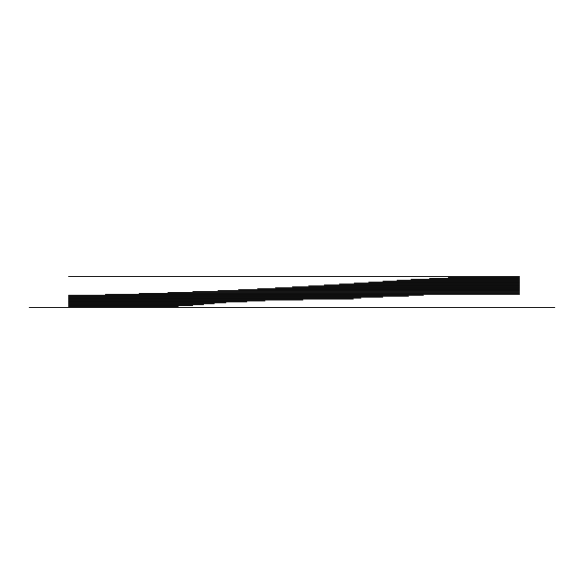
<?xml version="1.0" encoding="UTF-8"?>
<svg xmlns="http://www.w3.org/2000/svg" width="584" height="584" viewBox="0 0 584 584"><rect width="100%" height="100%" fill="white"/><g stroke="black" fill="none" stroke-linecap="round" stroke-linejoin="round"><path stroke-width="0.88" d="M68.51 276.495L519.512 276.495M448.293 277.437L519.512 277.437M429.583 278.378L519.512 278.378M411.056 279.313L519.512 279.313M397.054 280.254L519.512 280.254M382.965 281.196L519.512 281.196M368.723 282.138L519.512 282.138M354.247 283.072L519.512 283.072M339.479 284.014L519.512 284.014M324.324 284.956L519.512 284.956M308.688 285.89L519.512 285.89M292.46 286.832L519.512 286.832M275.495 287.773L519.512 287.773M257.61 288.715L519.512 288.715M238.564 289.649L519.512 289.649M218.022 290.591L519.512 290.591M192.837 291.533L519.512 291.533M167.915 292.467L519.512 292.467M139.16 293.409L519.512 293.409M105.412 294.351L519.512 294.351M68.51 295.285L423.407 295.285M68.51 296.227L408.479 296.227M68.51 297.168L382.761 297.168M68.51 298.11L360.912 298.11M68.51 299.044L353.298 299.044M68.51 299.986L302.906 299.986M68.51 300.928L264.983 300.928M68.51 301.862L246.82 301.862M68.51 302.804L225.906 302.804M68.51 303.746L214.277 303.746M68.51 304.687L203.597 304.687M68.51 305.622L192.727 305.622M68.51 306.563L178.266 306.563M29.2 307.505L554.8 307.505"/></g></svg>
